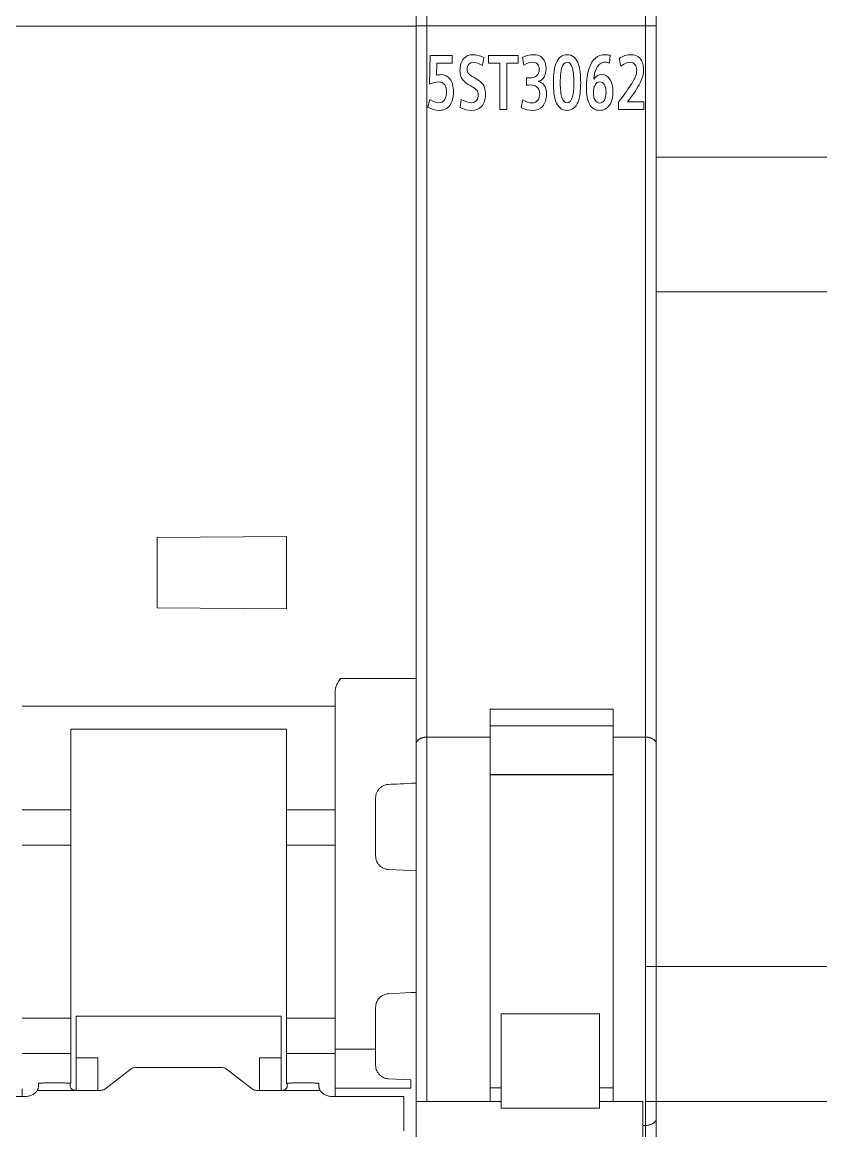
# Model space of a CAD drawing. Header units: millimetres. Extents: x 1359 to 3577, y 1336 to 3557.
# Drawn here: x 1940.57 to 1970.17, y 2748.05 to 2789.13 of the extents above; entities that cross this region are included whole.
import ezdxf

# ---------------------------------------------------------------- set-up
doc = ezdxf.new("R2010")
doc.units = ezdxf.units.MM
doc.layers.add('000-PI-Oprema', color=30, linetype='Continuous', lineweight=5)
doc.layers.add('002-PI-Kabelska kanalica', color=150, linetype='Continuous')

msp = doc.modelspace()

# ---------------------------------------------------------------- linework, layer by layer
at = {"layer": '000-PI-Oprema', "color": 0, "linetype": 'ByBlock', "lineweight": 0}
for p, q in [((1955.571, 2788.994), (1955.571, 2789.994)), ((1963.671, 2788.994), (1963.671, 2789.994)), ((1955.171, 2788.994), (1955.171, 2789.594)), ((1964.071, 2789.594), (1964.071, 2788.994)), ((1955.171, 2762.383), (1955.171, 2788.994)), ((1955.571, 2788.994), (1955.171, 2788.994)), ((1955.571, 2762.638), (1955.571, 2788.994)), ((1963.671, 2788.994), (1955.571, 2788.994)), ((1964.071, 2788.994), (1963.671, 2788.994)), ((1963.671, 2762.638), (1963.671, 2788.994)), ((1964.071, 2788.994), (1964.071, 2762.383)), ((1964.071, 2788.994), (1964.071, 2762.383)), ((1955.67, 2786.836), (1955.693, 2787.894)), ((1955.693, 2787.894), (1956.504, 2787.894)), ((1956.504, 2787.894), (1956.504, 2787.612)), ((1957.681, 2787.826), (1957.631, 2787.529)), ((1957.86, 2787.612), (1957.86, 2787.894)), ((1957.86, 2787.894), (1958.953, 2787.894)), ((1958.953, 2787.894), (1958.953, 2787.612)), ((1959.163, 2787.537), (1959.114, 2787.819)), ((1962.364, 2787.904), (1962.344, 2787.61)), ((1955.935, 2787.612), (1955.923, 2787.166)), ((1956.504, 2787.612), (1955.935, 2787.612)), ((1958.278, 2787.612), (1957.86, 2787.612)), ((1958.278, 2785.894), (1958.278, 2787.612)), ((1958.953, 2787.612), (1958.529, 2787.612)), ((1958.529, 2787.612), (1958.529, 2785.894)), ((1962.758, 2787.496), (1962.697, 2787.787)), ((1959.265, 2786.799), (1959.265, 2787.071)), ((1955.612, 2785.984), (1955.681, 2786.272)), ((1956.803, 2785.964), (1956.839, 2786.269)), ((1959.071, 2785.966), (1959.123, 2786.252)), ((1962.672, 2785.894), (1962.672, 2786.172)), ((1963.004, 2786.176), (1963.612, 2786.176)), ((1963.612, 2786.176), (1963.612, 2785.894)), ((1958.529, 2785.894), (1958.278, 2785.894)), ((1963.612, 2785.894), (1962.672, 2785.894)), ((1957.921, 2762.638), (1957.921, 2763.679)), ((1962.471, 2763.679), (1957.921, 2763.679)), ((1962.471, 2763.679), (1962.471, 2762.638)), ((1962.471, 2763.063), (1957.921, 2763.063)), ((1955.171, 2749.134), (1955.171, 2762.383)), ((1957.921, 2762.638), (1955.571, 2762.638)), ((1955.571, 2762.638), (1955.571, 2749.134)), ((1957.921, 2762.638), (1957.921, 2749.134)), ((1963.671, 2762.638), (1962.471, 2762.638)), ((1962.471, 2749.134), (1962.471, 2762.638)), ((1963.671, 2748.25), (1963.671, 2762.638)), ((1964.071, 2762.383), (1964.071, 2748.505)), ((1962.471, 2761.25), (1957.921, 2761.25)), ((1962.471, 2761.244), (1957.921, 2761.244)), ((1960.571, 2761.25), (1960.571, 2761.244)), ((1958.321, 2752.385), (1958.321, 2748.887)), ((1961.971, 2752.385), (1958.321, 2752.385)), ((1961.971, 2752.385), (1961.971, 2748.887)), ((1957.921, 2749.644), (1958.321, 2749.644)), ((1958.321, 2749.638), (1957.921, 2749.638)), ((1961.971, 2749.644), (1962.471, 2749.644)), ((1962.471, 2749.638), (1961.971, 2749.638)), ((1955.171, 2723.544), (1955.171, 2749.133)), ((1958.321, 2749.133), (1955.171, 2749.133)), ((1961.971, 2748.887), (1958.321, 2748.887)), ((1963.571, 2749.133), (1961.971, 2749.133)), ((1963.571, 2749.133), (1963.571, 2744.733)), ((1964.071, 2748.505), (1964.071, 2745.894)), ((1963.671, 2748.25), (1963.571, 2748.25)), ((1963.671, 2745.894), (1963.671, 2748.25))]:
    msp.add_line(p, q, dxfattribs=at)
at = {"layer": '000-PI-Oprema', "color": 0, "lineweight": 0}
for p, q in [((1955.171, 2789.131), (1955.171, 2764.964)), ((1954.971, 2788.981), (1937.571, 2788.986)), ((1954.971, 2788.981), (1955.171, 2788.981)), ((1955.171, 2784.281), (1955.176, 2784.281)), ((1955.176, 2781.936), (1955.171, 2781.931)), ((1955.171, 2774.531), (1955.176, 2774.526)), ((1955.171, 2773.281), (1955.176, 2773.295)), ((1945.571, 2770.031), (1950.371, 2770.073)), ((1945.571, 2767.431), (1945.571, 2770.031)), ((1950.371, 2770.073), (1950.371, 2767.389)), ((1950.371, 2767.389), (1945.571, 2767.431)), ((1952.371, 2764.814), (1954.971, 2764.814)), ((1954.971, 2764.814), (1955.171, 2764.814)), ((1952.171, 2763.783), (1940.571, 2763.783)), ((1942.371, 2762.113), (1942.371, 2762.937)), ((1950.371, 2762.937), (1942.371, 2762.937)), ((1950.371, 2762.937), (1950.371, 2762.113)), ((1942.371, 2762.113), (1942.371, 2759.948)), ((1950.371, 2759.948), (1950.371, 2762.113)), ((1955.171, 2760.555), (1955.171, 2757.681)), ((1940.571, 2759.948), (1942.371, 2759.948)), ((1942.371, 2759.948), (1942.371, 2758.637)), ((1950.371, 2758.637), (1950.371, 2759.948)), ((1950.371, 2759.948), (1952.171, 2759.948)), ((1942.371, 2758.637), (1940.571, 2758.637)), ((1942.371, 2758.637), (1942.371, 2752.225)), ((1950.371, 2752.225), (1950.371, 2758.637)), ((1952.171, 2758.637), (1950.371, 2758.637)), ((1954.145, 2757.735), (1954.971, 2757.692)), ((1954.971, 2757.692), (1955.171, 2757.681)), ((1954.971, 2753.171), (1954.145, 2753.128)), ((1955.171, 2753.181), (1954.971, 2753.171)), ((1955.171, 2753.181), (1955.171, 2752.008)), ((1940.571, 2752.225), (1942.371, 2752.225)), ((1942.371, 2752.225), (1942.371, 2750.915)), ((1942.571, 2750.751), (1942.571, 2752.302)), ((1942.571, 2752.302), (1950.171, 2752.302)), ((1950.171, 2752.302), (1950.171, 2750.751)), ((1950.371, 2752.303), (1950.366, 2752.303)), ((1950.371, 2750.915), (1950.371, 2752.225)), ((1950.371, 2752.225), (1952.171, 2752.225)), ((1942.371, 2750.915), (1940.571, 2750.915)), ((1942.371, 2750.915), (1942.371, 2749.811)), ((1950.371, 2749.79), (1950.371, 2750.915)), ((1950.371, 2750.915), (1952.171, 2750.915)), ((1953.671, 2751.081), (1952.171, 2751.081)), ((1942.571, 2750.751), (1943.371, 2750.751)), ((1942.571, 2749.549), (1942.571, 2750.751)), ((1943.371, 2750.751), (1943.371, 2749.549)), ((1949.371, 2750.751), (1950.171, 2750.751)), ((1949.371, 2749.549), (1949.371, 2750.751)), ((1950.171, 2750.751), (1950.171, 2749.549)), ((1943.63, 2749.594), (1944.613, 2750.347)), ((1944.754, 2750.392), (1947.988, 2750.392)), ((1948.13, 2750.347), (1949.113, 2749.594)), ((1940.571, 2749.602), (1940.571, 2749.319)), ((1941.171, 2749.726), (1941.171, 2749.804)), ((1942.154, 2749.822), (1941.371, 2749.822)), ((1942.354, 2749.804), (1942.354, 2749.726)), ((1950.388, 2749.726), (1950.388, 2749.804)), ((1951.372, 2749.822), (1950.588, 2749.822)), ((1951.572, 2749.804), (1951.572, 2749.726)), ((1952.171, 2749.331), (1952.171, 2749.754)), ((1954.971, 2749.635), (1952.171, 2749.635)), ((1954.145, 2749.978), (1954.971, 2749.935)), ((1934.472, 2749.319), (1940.671, 2749.319)), ((1941.129, 2749.549), (1942.554, 2749.549)), ((1943.488, 2749.549), (1942.554, 2749.549)), ((1950.188, 2749.549), (1949.254, 2749.549)), ((1951.613, 2749.549), (1950.188, 2749.549)), ((1952.072, 2749.319), (1954.721, 2749.319)), ((1954.721, 2749.319), (1954.721, 2748.707))]:
    msp.add_line(p, q, dxfattribs=at)
for points, knots in [([(1955.171, 2789.131), (1955.171, 2789.13), (1955.171, 2789.128), (1955.171, 2789.113), (1955.171, 2789.085), (1955.171, 2789.041), (1955.171, 2789.001), (1955.171, 2788.981)], [0, 0, 0, 0, 0.169382, 0.332374, 0.500748, 0.7482, 1, 1, 1, 1]), ([(1952.171, 2764.324), (1952.172, 2764.345), (1952.174, 2764.389), (1952.189, 2764.455), (1952.21, 2764.521), (1952.24, 2764.588), (1952.291, 2764.687), (1952.338, 2764.762), (1952.371, 2764.814)], [0, 0, 0, 0, 0.117336, 0.242611, 0.377617, 0.505972, 0.652001, 1, 1, 1, 1]), ([(1955.171, 2764.814), (1955.171, 2764.782), (1955.171, 2764.718), (1955.171, 2764.622), (1955.171, 2764.527), (1955.171, 2764.4), (1955.171, 2764.244), (1955.171, 2764.067), (1955.171, 2763.907), (1955.171, 2763.77), (1955.171, 2763.655), (1955.171, 2763.6), (1955.171, 2763.572)], [0, 0, 0, 0, 0.061391, 0.122427, 0.18342, 0.24468, 0.372209, 0.500076, 0.627605, 0.755472, 0.877481, 1, 1, 1, 1]), ([(1952.171, 2764.17), (1952.171, 2764.18), (1952.171, 2764.199), (1952.171, 2764.235), (1952.171, 2764.277), (1952.171, 2764.308), (1952.171, 2764.324)], [0, 0, 0, 0, 0.251193, 0.5, 0.748807, 1, 1, 1, 1]), ([(1952.171, 2761.108), (1952.171, 2761.192), (1952.171, 2761.358), (1952.171, 2761.6), (1952.171, 2761.835), (1952.171, 2762.062), (1952.171, 2762.282), (1952.171, 2762.495), (1952.171, 2762.701), (1952.171, 2762.965), (1952.171, 2763.274), (1952.171, 2763.61), (1952.171, 2763.914), (1952.171, 2764.085), (1952.171, 2764.17)], [0, 0, 0, 0, 0.062754, 0.125301, 0.187708, 0.250043, 0.312375, 0.374772, 0.437302, 0.500033, 0.625237, 0.749935, 0.874674, 1, 1, 1, 1]), ([(1955.171, 2763.572), (1955.171, 2763.536), (1955.171, 2763.462), (1955.171, 2763.342), (1955.171, 2763.216), (1955.171, 2763.082), (1955.171, 2762.94), (1955.171, 2762.791), (1955.171, 2762.635), (1955.171, 2762.417), (1955.171, 2762.129), (1955.171, 2761.756), (1955.171, 2761.361), (1955.171, 2761.079), (1955.171, 2760.937)], [0, 0, 0, 0, 0.062728, 0.125272, 0.18769, 0.250045, 0.312396, 0.374803, 0.437328, 0.500029, 0.625194, 0.749922, 0.874696, 1, 1, 1, 1]), ([(1952.171, 2759.715), (1952.171, 2759.786), (1952.171, 2759.928), (1952.171, 2760.136), (1952.171, 2760.34), (1952.171, 2760.539), (1952.171, 2760.734), (1952.171, 2760.924), (1952.171, 2761.047), (1952.171, 2761.108)], [0, 0, 0, 0, 0.143512, 0.28637, 0.428834, 0.571166, 0.71363, 0.856488, 1, 1, 1, 1]), ([(1954.145, 2760.885), (1954.127, 2760.883), (1954.089, 2760.88), (1954.033, 2760.867), (1953.978, 2760.848), (1953.923, 2760.821), (1953.871, 2760.787), (1953.816, 2760.74), (1953.758, 2760.673), (1953.71, 2760.586), (1953.677, 2760.487), (1953.673, 2760.419), (1953.671, 2760.385)], [0, 0, 0, 0, 0.067869, 0.138425, 0.211987, 0.288836, 0.369219, 0.453352, 0.573685, 0.721104, 0.860335, 1, 1, 1, 1]), ([(1953.671, 2760.385), (1953.671, 2760.32), (1953.671, 2760.188), (1953.671, 2759.987), (1953.671, 2759.85), (1953.671, 2759.782)], [0, 0, 0, 0, 0.333419, 0.666581, 1, 1, 1, 1]), ([(1952.171, 2751.148), (1952.171, 2751.262), (1952.171, 2751.49), (1952.171, 2751.835), (1952.171, 2752.183), (1952.171, 2752.533), (1952.171, 2752.887), (1952.171, 2753.484), (1952.171, 2754.331), (1952.171, 2755.431), (1952.171, 2756.531), (1952.171, 2757.498), (1952.171, 2758.33), (1952.171, 2759.03), (1952.171, 2759.486), (1952.171, 2759.715)], [0, 0, 0, 0, 0.041431, 0.082793, 0.124119, 0.165441, 0.206793, 0.248207, 0.374079, 0.500012, 0.625883, 0.751817, 0.834548, 0.917188, 1, 1, 1, 1]), ([(1953.671, 2759.782), (1953.671, 2759.68), (1953.671, 2759.477), (1953.671, 2759.17), (1953.671, 2758.86), (1953.671, 2758.548), (1953.671, 2758.339), (1953.671, 2758.234)], [0, 0, 0, 0, 0.200123, 0.400061, 0.599939, 0.799877, 1, 1, 1, 1]), ([(1954.145, 2757.735), (1954.124, 2757.737), (1954.082, 2757.74), (1954.021, 2757.756), (1953.953, 2757.782), (1953.88, 2757.824), (1953.808, 2757.887), (1953.749, 2757.961), (1953.705, 2758.046), (1953.676, 2758.138), (1953.673, 2758.202), (1953.671, 2758.234)], [0, 0, 0, 0, 0.082209, 0.16366, 0.245689, 0.369303, 0.493372, 0.618767, 0.744744, 0.872104, 1, 1, 1, 1]), ([(1955.171, 2757.681), (1955.171, 2757.575), (1955.171, 2757.363), (1955.171, 2757.042), (1955.171, 2756.722), (1955.171, 2756.4), (1955.171, 2756.078), (1955.171, 2755.755), (1955.171, 2755.351), (1955.171, 2754.866), (1955.171, 2754.301), (1955.171, 2753.739), (1955.171, 2753.367), (1955.171, 2753.181)], [0, 0, 0, 0, 0.071572, 0.143012, 0.214372, 0.285701, 0.357051, 0.428472, 0.500015, 0.625079, 0.749917, 0.8748, 1, 1, 1, 1]), ([(1953.671, 2752.628), (1953.672, 2752.65), (1953.674, 2752.692), (1953.686, 2752.755), (1953.71, 2752.826), (1953.749, 2752.901), (1953.808, 2752.976), (1953.88, 2753.038), (1953.962, 2753.085), (1954.051, 2753.118), (1954.114, 2753.124), (1954.145, 2753.128)], [0, 0, 0, 0, 0.085573, 0.170275, 0.255463, 0.381339, 0.506835, 0.630803, 0.754517, 0.877108, 1, 1, 1, 1]), ([(1953.671, 2752.628), (1953.671, 2752.524), (1953.671, 2752.314), (1953.671, 2752.002), (1953.671, 2751.693), (1953.671, 2751.385), (1953.671, 2751.182), (1953.671, 2751.081)], [0, 0, 0, 0, 0.200123, 0.400061, 0.599939, 0.799877, 1, 1, 1, 1]), ([(1955.171, 2752.031), (1955.171, 2752.017), (1955.171, 2751.989), (1955.171, 2751.767), (1955.171, 2751.419), (1955.171, 2750.962), (1955.171, 2750.579), (1955.171, 2750.308)], [0, 0, 0, 0, 0.201961, 0.403921, 0.605881, 0.807842, 1, 1, 1, 1]), ([(1952.171, 2749.754), (1952.171, 2749.816), (1952.171, 2749.938), (1952.171, 2750.128), (1952.171, 2750.323), (1952.171, 2750.522), (1952.171, 2750.726), (1952.171, 2750.934), (1952.171, 2751.077), (1952.171, 2751.148)], [0, 0, 0, 0, 0.143512, 0.28637, 0.428834, 0.571166, 0.71363, 0.856488, 1, 1, 1, 1]), ([(1953.671, 2751.081), (1953.671, 2751.012), (1953.671, 2750.876), (1953.671, 2750.674), (1953.671, 2750.543), (1953.671, 2750.477)], [0, 0, 0, 0, 0.333419, 0.666581, 1, 1, 1, 1]), ([(1954.145, 2749.978), (1954.126, 2749.98), (1954.087, 2749.983), (1954.031, 2749.996), (1953.965, 2750.02), (1953.893, 2750.058), (1953.819, 2750.118), (1953.756, 2750.192), (1953.709, 2750.279), (1953.677, 2750.376), (1953.673, 2750.443), (1953.671, 2750.477)], [0, 0, 0, 0, 0.070997, 0.142096, 0.214572, 0.332081, 0.453288, 0.585757, 0.721078, 0.860541, 1, 1, 1, 1]), ([(1941.171, 2749.676), (1941.171, 2749.667), (1941.17, 2749.65), (1941.161, 2749.619), (1941.149, 2749.586), (1941.136, 2749.561), (1941.129, 2749.549)], [0, 0, 0, 0, 0.256458, 0.506841, 0.753776, 1, 1, 1, 1]), ([(1941.171, 2749.804), (1941.171, 2749.809), (1941.193, 2749.814), (1941.267, 2749.82), (1941.319, 2749.822), (1941.371, 2749.822)], [0, 0, 0, 0, 0.5, 0.5, 1, 1, 1, 1]), ([(1942.354, 2749.804), (1942.354, 2749.806), (1942.352, 2749.808), (1942.34, 2749.811), (1942.322, 2749.814), (1942.289, 2749.818), (1942.233, 2749.821), (1942.181, 2749.822), (1942.154, 2749.822)], [0, 0, 0, 0, 0.128148, 0.251094, 0.373747, 0.501054, 0.748354, 1, 1, 1, 1]), ([(1942.554, 2749.549), (1942.541, 2749.55), (1942.514, 2749.551), (1942.475, 2749.56), (1942.441, 2749.574), (1942.401, 2749.599), (1942.362, 2749.636), (1942.357, 2749.662), (1942.354, 2749.676)], [0, 0, 0, 0, 0.128818, 0.251822, 0.37424, 0.501366, 0.746636, 1, 1, 1, 1]), ([(1943.63, 2749.594), (1943.62, 2749.587), (1943.6, 2749.574), (1943.566, 2749.56), (1943.528, 2749.551), (1943.502, 2749.55), (1943.488, 2749.549)], [0, 0, 0, 0, 0.25487, 0.5, 0.74513, 1, 1, 1, 1]), ([(1949.254, 2749.549), (1949.241, 2749.55), (1949.215, 2749.551), (1949.177, 2749.56), (1949.142, 2749.574), (1949.123, 2749.587), (1949.113, 2749.594)], [0, 0, 0, 0, 0.25487, 0.5, 0.74513, 1, 1, 1, 1]), ([(1950.388, 2749.676), (1950.388, 2749.669), (1950.386, 2749.657), (1950.375, 2749.635), (1950.357, 2749.613), (1950.324, 2749.586), (1950.269, 2749.556), (1950.215, 2749.552), (1950.188, 2749.549)], [0, 0, 0, 0, 0.130698, 0.254597, 0.376443, 0.501216, 0.749391, 1, 1, 1, 1]), ([(1950.388, 2749.804), (1950.388, 2749.809), (1950.41, 2749.814), (1950.484, 2749.82), (1950.536, 2749.822), (1950.588, 2749.822)], [0, 0, 0, 0, 0.5, 0.5, 1, 1, 1, 1]), ([(1951.572, 2749.804), (1951.571, 2749.806), (1951.569, 2749.808), (1951.558, 2749.811), (1951.539, 2749.814), (1951.506, 2749.818), (1951.451, 2749.821), (1951.398, 2749.822), (1951.372, 2749.822)], [0, 0, 0, 0, 0.128148, 0.251094, 0.373747, 0.501054, 0.748354, 1, 1, 1, 1]), ([(1951.613, 2749.549), (1951.607, 2749.561), (1951.594, 2749.586), (1951.581, 2749.619), (1951.573, 2749.65), (1951.572, 2749.667), (1951.572, 2749.676)], [0, 0, 0, 0, 0.246224, 0.493159, 0.743542, 1, 1, 1, 1]), ([(1955.171, 2749.926), (1955.171, 2749.854), (1955.171, 2749.712), (1955.171, 2749.505), (1955.171, 2749.304), (1955.171, 2749.109), (1955.171, 2748.92), (1955.171, 2748.738), (1955.171, 2748.561), (1955.171, 2748.335), (1955.171, 2748.068), (1955.171, 2747.778), (1955.171, 2747.515), (1955.171, 2747.365), (1955.171, 2747.29)], [0, 0, 0, 0, 0.062728, 0.125272, 0.18769, 0.250045, 0.312396, 0.374803, 0.437328, 0.500029, 0.625194, 0.749922, 0.874696, 1, 1, 1, 1]), ([(1941.129, 2749.549), (1941.118, 2749.532), (1941.097, 2749.499), (1941.054, 2749.454), (1941.004, 2749.415), (1940.927, 2749.37), (1940.816, 2749.328), (1940.72, 2749.323), (1940.671, 2749.319)], [0, 0, 0, 0, 0.126929, 0.250928, 0.374602, 0.500576, 0.748126, 1, 1, 1, 1]), ([(1952.072, 2749.319), (1952.047, 2749.32), (1951.999, 2749.322), (1951.928, 2749.334), (1951.86, 2749.354), (1951.776, 2749.39), (1951.682, 2749.451), (1951.636, 2749.516), (1951.613, 2749.549)], [0, 0, 0, 0, 0.126929, 0.250928, 0.374602, 0.500576, 0.748126, 1, 1, 1, 1])]:
    msp.add_open_spline(points, degree=3, knots=knots, dxfattribs=at)
at = {"layer": '000-PI-Oprema', "color": 0, "linetype": 'ByBlock', "lineweight": 0}
for points, knots in [([(1956.834, 2787.112), (1956.81, 2787.177), (1956.798, 2787.252), (1956.798, 2787.531), (1956.847, 2787.68), (1957.026, 2787.881), (1957.138, 2787.927), (1957.398, 2787.927), (1957.531, 2787.893), (1957.681, 2787.826)], [0, 0, 0, 0, 0.147499, 0.147499, 0.478915, 0.478915, 0.764253, 0.764253, 1, 1, 1, 1]), ([(1959.114, 2787.819), (1959.246, 2787.891), (1959.382, 2787.927), (1959.667, 2787.927), (1959.779, 2787.883), (1959.947, 2787.707), (1959.99, 2787.577), (1959.99, 2787.241), (1959.947, 2787.113), (1959.862, 2787.026)], [0, 0, 0, 0, 0.239001, 0.239001, 0.484461, 0.484461, 0.74061, 0.74061, 1, 1, 1, 1]), ([(1960.342, 2786.219), (1960.288, 2786.383), (1960.261, 2786.606), (1960.261, 2787.214), (1960.294, 2787.454), (1960.444, 2787.823), (1960.582, 2787.927), (1960.971, 2787.927), (1961.111, 2787.806), (1961.246, 2787.406), (1961.271, 2787.182), (1961.271, 2786.576), (1961.239, 2786.335), (1961.089, 2785.965), (1960.953, 2785.862), (1960.565, 2785.862), (1960.421, 2785.982), (1960.342, 2786.219)], [0, 0, 0, 0, 0.102607, 0.102607, 0.215344, 0.215344, 0.359602, 0.359602, 0.508449, 0.508449, 0.605424, 0.605424, 0.712738, 0.712738, 0.850747, 0.850747, 1, 1, 1, 1]), ([(1961.756, 2787.022), (1961.835, 2787.136), (1961.934, 2787.194), (1962.187, 2787.194), (1962.291, 2787.129), (1962.432, 2786.892), (1962.464, 2786.745), (1962.464, 2786.352), (1962.423, 2786.186), (1962.253, 2785.928), (1962.132, 2785.862), (1961.805, 2785.862), (1961.678, 2785.94), (1961.521, 2786.241), (1961.483, 2786.441), (1961.483, 2786.979), (1961.518, 2787.22), (1961.7, 2787.759), (1961.895, 2787.927), (1962.222, 2787.927), (1962.285, 2787.919), (1962.364, 2787.904)], [0, 0, 0, 0, 0.089461, 0.089461, 0.19129, 0.19129, 0.276772, 0.276772, 0.371724, 0.371724, 0.473605, 0.473605, 0.585698, 0.585698, 0.686027, 0.686027, 0.793303, 0.793303, 0.969646, 0.969646, 1, 1, 1, 1]), ([(1962.697, 2787.787), (1962.839, 2787.88), (1962.984, 2787.927), (1963.272, 2787.927), (1963.384, 2787.882), (1963.556, 2787.694), (1963.601, 2787.555), (1963.601, 2787.208), (1963.559, 2787.044), (1963.384, 2786.699), (1963.227, 2786.464), (1963.004, 2786.176)], [0, 0, 0, 0, 0.197997, 0.197997, 0.390323, 0.390323, 0.600635, 0.600635, 0.791326, 0.791326, 1, 1, 1, 1]), ([(1957.125, 2787.576), (1957.082, 2787.529), (1957.061, 2787.468), (1957.061, 2787.326), (1957.079, 2787.272), (1957.115, 2787.228)], [0, 0, 0, 0, 0.539326, 0.539326, 1, 1, 1, 1]), ([(1957.631, 2787.529), (1957.498, 2787.605), (1957.384, 2787.644), (1957.22, 2787.644), (1957.165, 2787.622), (1957.125, 2787.576)], [0, 0, 0, 0, 0.576744, 0.576744, 1, 1, 1, 1]), ([(1959.673, 2787.575), (1959.631, 2787.623), (1959.57, 2787.647), (1959.399, 2787.647), (1959.29, 2787.61), (1959.163, 2787.537)], [0, 0, 0, 0, 0.463252, 0.463252, 1, 1, 1, 1]), ([(1959.265, 2787.071), (1959.301, 2787.067), (1959.333, 2787.064), (1959.486, 2787.064), (1959.578, 2787.09), (1959.703, 2787.198), (1959.737, 2787.276), (1959.737, 2787.46), (1959.715, 2787.526), (1959.673, 2787.575)], [0, 0, 0, 0, 0.066415, 0.066415, 0.367554, 0.367554, 0.712028, 0.712028, 1, 1, 1, 1]), ([(1960.969, 2786.371), (1961.002, 2786.49), (1961.018, 2786.664), (1961.018, 2787.149), (1960.999, 2787.333), (1960.918, 2787.579), (1960.852, 2787.644), (1960.671, 2787.644), (1960.604, 2787.567), (1960.531, 2787.3), (1960.515, 2787.126), (1960.515, 2786.64), (1960.534, 2786.455), (1960.616, 2786.209), (1960.681, 2786.144), (1960.86, 2786.144), (1960.928, 2786.221), (1960.969, 2786.371)], [0, 0, 0, 0, 0.111532, 0.111532, 0.232718, 0.232718, 0.368116, 0.368116, 0.509326, 0.509326, 0.615302, 0.615302, 0.730693, 0.730693, 0.859368, 0.859368, 1, 1, 1, 1]), ([(1962.344, 2787.61), (1962.277, 2787.635), (1962.221, 2787.647), (1962.037, 2787.647), (1961.928, 2787.571), (1961.8, 2787.31), (1961.768, 2787.178), (1961.756, 2787.022)], [0, 0, 0, 0, 0.154498, 0.154498, 0.648893, 0.648893, 1, 1, 1, 1]), ([(1962.672, 2786.172), (1962.862, 2786.415), (1963.007, 2786.613), (1963.207, 2786.92), (1963.273, 2787.039), (1963.333, 2787.203), (1963.348, 2787.28), (1963.348, 2787.44), (1963.326, 2787.509), (1963.284, 2787.561)], [0, 0, 0, 0, 0.241599, 0.241599, 0.48433, 0.48433, 0.720892, 0.720892, 1, 1, 1, 1]), ([(1963.284, 2787.561), (1963.236, 2787.618), (1963.175, 2787.647), (1963.002, 2787.647), (1962.888, 2787.597), (1962.758, 2787.496)], [0, 0, 0, 0, 0.421978, 0.421978, 1, 1, 1, 1]), ([(1955.923, 2787.166), (1955.976, 2787.18), (1956.028, 2787.187), (1956.23, 2787.187), (1956.347, 2787.132), (1956.514, 2786.909), (1956.556, 2786.75), (1956.556, 2786.332), (1956.507, 2786.161), (1956.321, 2785.919), (1956.193, 2785.862), (1955.877, 2785.862), (1955.738, 2785.902), (1955.612, 2785.984)], [0, 0, 0, 0, 0.060999, 0.060999, 0.245846, 0.245846, 0.438646, 0.438646, 0.644032, 0.644032, 0.829922, 0.829922, 1, 1, 1, 1]), ([(1957.115, 2787.228), (1957.149, 2787.187), (1957.217, 2787.135), (1957.426, 2787.016), (1957.5, 2786.969), (1957.619, 2786.872), (1957.673, 2786.797), (1957.727, 2786.638), (1957.74, 2786.556), (1957.74, 2786.263), (1957.691, 2786.11), (1957.505, 2785.909), (1957.384, 2785.862), (1957.091, 2785.862), (1956.948, 2785.896), (1956.803, 2785.964)], [0, 0, 0, 0, 0.06591, 0.06591, 0.134283, 0.134283, 0.266631, 0.266631, 0.375393, 0.375393, 0.604525, 0.604525, 0.8097, 0.8097, 1, 1, 1, 1]), ([(1955.681, 2786.272), (1955.795, 2786.185), (1955.902, 2786.141), (1956.104, 2786.141), (1956.179, 2786.184), (1956.279, 2786.346), (1956.303, 2786.44), (1956.303, 2786.66), (1956.279, 2786.746), (1956.181, 2786.882), (1956.103, 2786.917), (1955.905, 2786.917), (1955.796, 2786.89), (1955.67, 2786.836)], [0, 0, 0, 0, 0.183777, 0.183777, 0.364802, 0.364802, 0.526509, 0.526509, 0.682114, 0.682114, 0.849904, 0.849904, 1, 1, 1, 1]), ([(1956.839, 2786.269), (1956.992, 2786.186), (1957.121, 2786.144), (1957.309, 2786.144), (1957.371, 2786.173), (1957.455, 2786.284), (1957.475, 2786.352), (1957.475, 2786.51), (1957.457, 2786.568), (1957.42, 2786.611)], [0, 0, 0, 0, 0.317436, 0.317436, 0.566113, 0.566113, 0.793249, 0.793249, 1, 1, 1, 1]), ([(1957.42, 2786.611), (1957.387, 2786.649), (1957.312, 2786.703), (1957.092, 2786.833), (1957.022, 2786.878), (1956.988, 2786.906)], [0, 0, 0, 0, 0.523034, 0.523034, 1, 1, 1, 1]), ([(1959.696, 2786.936), (1959.791, 2786.916), (1959.863, 2786.874), (1959.974, 2786.726), (1960.005, 2786.611), (1960.005, 2786.272), (1959.956, 2786.121), (1959.77, 2785.91), (1959.645, 2785.86), (1959.338, 2785.86), (1959.201, 2785.896), (1959.071, 2785.966)], [0, 0, 0, 0, 0.141634, 0.141634, 0.328912, 0.328912, 0.577481, 0.577481, 0.802092, 0.802092, 1, 1, 1, 1]), ([(1959.123, 2786.252), (1959.239, 2786.177), (1959.353, 2786.14), (1959.566, 2786.14), (1959.64, 2786.175), (1959.731, 2786.309), (1959.752, 2786.386), (1959.752, 2786.597), (1959.714, 2786.685), (1959.582, 2786.783), (1959.497, 2786.804), (1959.354, 2786.804), (1959.314, 2786.802), (1959.265, 2786.799)], [0, 0, 0, 0, 0.211724, 0.211724, 0.403351, 0.403351, 0.56896, 0.56896, 0.788487, 0.788487, 0.955678, 0.955678, 1, 1, 1, 1]), ([(1961.802, 2786.802), (1961.76, 2786.732), (1961.74, 2786.64), (1961.74, 2786.406), (1961.762, 2786.311), (1961.805, 2786.241)], [0, 0, 0, 0, 0.4819, 0.4819, 1, 1, 1, 1]), ([(1961.805, 2786.241), (1961.849, 2786.171), (1961.907, 2786.135), (1962.049, 2786.135), (1962.106, 2786.172), (1962.191, 2786.319), (1962.211, 2786.414), (1962.211, 2786.648), (1962.193, 2786.739), (1962.114, 2786.881), (1962.056, 2786.919), (1961.908, 2786.919), (1961.848, 2786.88), (1961.802, 2786.802)], [0, 0, 0, 0, 0.167151, 0.167151, 0.337013, 0.337013, 0.499217, 0.499217, 0.654961, 0.654961, 0.829259, 0.829259, 1, 1, 1, 1]), ([(1955.171, 2762.383), (1955.171, 2762.387), (1955.171, 2762.391), (1955.172, 2762.399), (1955.173, 2762.41), (1955.176, 2762.422), (1955.182, 2762.445), (1955.189, 2762.46), (1955.202, 2762.482), (1955.207, 2762.489), (1955.218, 2762.503), (1955.23, 2762.517), (1955.244, 2762.531), (1955.259, 2762.544), (1955.268, 2762.55), (1955.294, 2762.568), (1955.314, 2762.579), (1955.346, 2762.594), (1955.358, 2762.599), (1955.381, 2762.608), (1955.406, 2762.616), (1955.432, 2762.622), (1955.452, 2762.626), (1955.459, 2762.628), (1955.472, 2762.63), (1955.479, 2762.631), (1955.514, 2762.636), (1955.542, 2762.638), (1955.571, 2762.638)], [0, 0, 0, 0, 0.03125, 0.03125, 0.0625, 0.125, 0.125, 0.25, 0.25, 0.3125, 0.3125, 0.375, 0.4375, 0.4375, 0.5, 0.5, 0.625, 0.625, 0.6875, 0.6875, 0.75, 0.8125, 0.8125, 0.84375, 0.84375, 0.875, 0.875, 1, 1, 1, 1]), ([(1963.671, 2762.638), (1963.7, 2762.638), (1963.729, 2762.636), (1963.763, 2762.631), (1963.77, 2762.63), (1963.784, 2762.628), (1963.791, 2762.626), (1963.811, 2762.622), (1963.837, 2762.616), (1963.861, 2762.608), (1963.885, 2762.599), (1963.896, 2762.594), (1963.929, 2762.579), (1963.949, 2762.568), (1963.975, 2762.55), (1963.983, 2762.544), (1963.999, 2762.531), (1964.013, 2762.517), (1964.025, 2762.503), (1964.036, 2762.489), (1964.041, 2762.482), (1964.054, 2762.46), (1964.06, 2762.445), (1964.067, 2762.422), (1964.069, 2762.41), (1964.071, 2762.399), (1964.071, 2762.391), (1964.071, 2762.387), (1964.071, 2762.383)], [0, 0, 0, 0, 0.125, 0.125, 0.15625, 0.15625, 0.1875, 0.1875, 0.25, 0.3125, 0.3125, 0.375, 0.375, 0.5, 0.5, 0.5625, 0.5625, 0.625, 0.6875, 0.6875, 0.75, 0.75, 0.875, 0.875, 0.9375, 0.96875, 0.96875, 1, 1, 1, 1]), ([(1963.671, 2748.25), (1963.7, 2748.25), (1963.729, 2748.252), (1963.763, 2748.257), (1963.77, 2748.258), (1963.784, 2748.26), (1963.791, 2748.262), (1963.811, 2748.266), (1963.837, 2748.272), (1963.861, 2748.28), (1963.885, 2748.289), (1963.896, 2748.294), (1963.929, 2748.309), (1963.949, 2748.32), (1963.975, 2748.338), (1963.983, 2748.344), (1963.999, 2748.357), (1964.013, 2748.371), (1964.025, 2748.384), (1964.036, 2748.399), (1964.041, 2748.406), (1964.054, 2748.428), (1964.06, 2748.443), (1964.067, 2748.466), (1964.069, 2748.478), (1964.071, 2748.489), (1964.071, 2748.497), (1964.071, 2748.501), (1964.071, 2748.505)], [0, 0, 0, 0, 0.125, 0.125, 0.15625, 0.15625, 0.1875, 0.1875, 0.25, 0.3125, 0.3125, 0.375, 0.375, 0.5, 0.5, 0.5625, 0.5625, 0.625, 0.6875, 0.6875, 0.75, 0.75, 0.875, 0.875, 0.9375, 0.96875, 0.96875, 1, 1, 1, 1])]:
    msp.add_open_spline(points, degree=3, knots=knots, dxfattribs=at)
for points in [[(1956.988, 2786.906), (1956.914, 2786.965), (1956.863, 2787.034), (1956.834, 2787.112)], [(1959.862, 2787.026), (1959.822, 2786.983), (1959.766, 2786.954), (1959.696, 2786.936)]]:
    msp.add_open_spline(points, degree=3, dxfattribs=at)
at = {"layer": '000-PI-Oprema', "color": 0, "lineweight": 0}
for points in [[(1954.145, 2760.885), (1954.42, 2760.899), (1954.696, 2760.913), (1955.171, 2760.937)], [(1955.171, 2760.555), (1955.171, 2760.785), (1955.171, 2760.922), (1955.171, 2760.937)], [(1944.613, 2750.347), (1944.65, 2750.375), (1944.702, 2750.392), (1944.754, 2750.392)], [(1947.988, 2750.392), (1948.041, 2750.392), (1948.093, 2750.375), (1948.13, 2750.347)], [(1955.171, 2749.926), (1955.171, 2749.941), (1955.171, 2750.077), (1955.171, 2750.308)], [(1941.171, 2749.726), (1941.171, 2749.721), (1941.171, 2749.703), (1941.171, 2749.676)], [(1942.354, 2749.676), (1942.354, 2749.703), (1942.354, 2749.721), (1942.354, 2749.726)], [(1950.388, 2749.726), (1950.388, 2749.721), (1950.388, 2749.703), (1950.388, 2749.676)], [(1951.572, 2749.676), (1951.572, 2749.703), (1951.572, 2749.721), (1951.572, 2749.726)], [(1954.971, 2749.635), (1954.971, 2749.732), (1954.971, 2749.832), (1954.971, 2749.935)], [(1954.721, 2748.05), (1954.721, 2748.284), (1954.721, 2748.526), (1954.721, 2748.707)]]:
    msp.add_open_spline(points, degree=3, dxfattribs=at)
at = {"layer": '002-PI-Kabelska kanalica', "color": 0, "linetype": 'ByBlock', "lineweight": 0, "ltscale": 0.25}
for p, q in [((1964.071, 2784.133), (2020.319, 2784.133)), ((1964.071, 2779.133), (2020.319, 2779.133)), ((1963.671, 2754.133), (2020.319, 2754.133)), ((1963.671, 2749.133), (2020.319, 2749.133))]:
    msp.add_line(p, q, dxfattribs=at)

doc.saveas('drawing.dxf')
